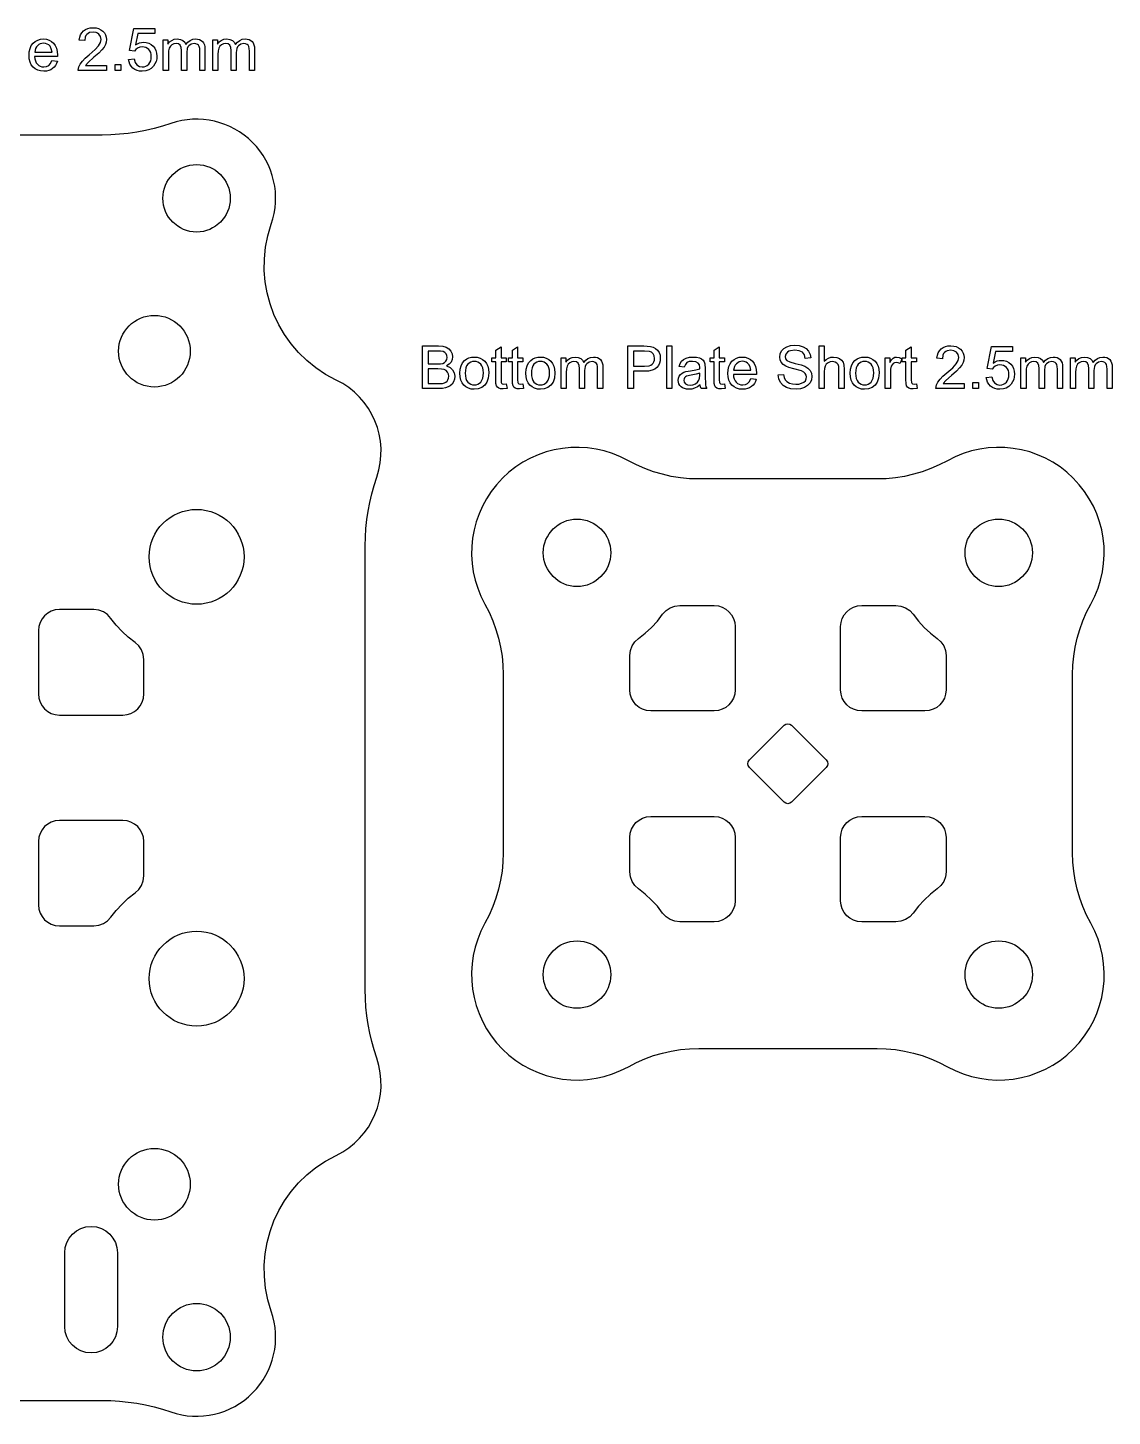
# Model space of a CAD drawing. Header units: metres. Extents: x 0 to 206, y 0 to 112.
# Drawn here: x 55.1 to 106.6, y 44.5 to 110.3 of the extents above; entities that cross this region are included whole.
import ezdxf

# ---------------------------------------------------------------- set-up
doc = ezdxf.new("R2010")
doc.units = ezdxf.units.M

msp = doc.modelspace()

# ---------------------------------------------------------------- linework, layer by layer
at = {"layer": '7', "linetype": 'CONTINUOUS'}
for points in [[(58.8596, 108.5062), (58.8596, 108.2678), (57.5242, 108.2678), (57.5241, 108.2789), (57.5535, 108.44), (57.6193, 108.5746), (57.7181, 108.7103), (57.8563, 108.8547), (58.0404, 109.0155), (58.3182, 109.2587), (58.4858, 109.4423), (58.573, 109.5965), (58.6019, 109.742), (58.5757, 109.8768), (58.4971, 109.989), (58.4402, 110.0336), (58.3751, 110.0655), (58.2216, 110.0911), (58.0602, 110.0642), (57.993, 110.0306), (57.9349, 109.9836), (57.8879, 109.9247), (57.8541, 109.8554), (57.826, 109.6859), (57.5711, 109.7121), (57.5935, 109.8469), (57.6337, 109.9641), (57.6917, 110.064), (57.7677, 110.1467), (57.8607, 110.2122), (57.9681, 110.259), (58.0897, 110.2871), (58.2258, 110.2964), (58.3645, 110.2864), (58.4875, 110.2562), (58.595, 110.2058), (58.6874, 110.1352), (58.7615, 110.0496), (58.8145, 109.9545), (58.8463, 109.8498), (58.8569, 109.7355), (58.8446, 109.6156), (58.8073, 109.4971), (58.7423, 109.3788), (58.6426, 109.251), (58.4893, 109.0966), (58.2601, 108.895), (57.988, 108.6545), (57.8688, 108.5062), (58.8596, 108.5062), (58.8596, 108.5062)], [(59.9098, 108.797), (60.1702, 108.8191), (60.2185, 108.6532), (60.3057, 108.5329), (60.4213, 108.4612), (60.5589, 108.4373), (60.6448, 108.4458), (60.7239, 108.4711), (60.7963, 108.5133), (60.862, 108.5725), (60.9163, 108.6453), (60.955, 108.7293), (60.9782, 108.8245), (60.9859, 108.9307), (60.9784, 109.0314), (60.9561, 109.1208), (60.919, 109.1987), (60.8671, 109.2652), (60.8026, 109.3189), (60.7289, 109.3574), (60.6462, 109.3805), (60.5547, 109.3882), (60.4403, 109.3747), (60.3379, 109.3339), (60.2528, 109.2719), (60.1868, 109.1925), (59.9539, 109.2229), (60.1496, 110.2606), (61.1542, 110.2606), (61.1542, 110.0236), (60.348, 110.0236), (60.2392, 109.4806), (60.3318, 109.5362), (60.4263, 109.5758), (60.5229, 109.5995), (60.6219, 109.6074), (60.7487, 109.5959), (60.8652, 109.5615), (60.9714, 109.5042), (61.0673, 109.424), (61.1469, 109.3256), (61.2038, 109.2142), (61.238, 109.09), (61.2493, 108.9527), (61.2394, 108.8207), (61.2095, 108.6978), (61.1596, 108.5838), (61.0897, 108.4785), (60.9837, 108.3711), (60.86, 108.2945), (60.7185, 108.2486), (60.5589, 108.2334), (60.4272, 108.243), (60.3083, 108.2719), (60.2023, 108.32), (60.1092, 108.3873), (60.0311, 108.4712), (59.9719, 108.5675), (59.9314, 108.6761), (59.9098, 108.797), (59.9098, 108.797)], [(56.2729, 108.7391), (56.5292, 108.7074), (56.4929, 108.602), (56.4434, 108.5087), (56.3806, 108.4276), (56.3046, 108.3588), (56.2172, 108.3046), (56.1181, 108.2659), (56.0075, 108.2426), (55.8856, 108.2349), (55.7337, 108.2473), (55.5984, 108.2843), (55.4797, 108.346), (55.3775, 108.4322), (55.2947, 108.5415), (55.2356, 108.6703), (55.2001, 108.8189), (55.1883, 108.9872), (55.2002, 109.1614), (55.2358, 109.3149), (55.2952, 109.4479), (55.3785, 109.5605), (55.4806, 109.6499), (55.5967, 109.7137), (55.7274, 109.7518), (55.8729, 109.7645), (56.0126, 109.752), (56.1389, 109.7145), (56.2518, 109.652), (56.3514, 109.5646), (56.4335, 109.4534), (56.4916, 109.3223), (56.5261, 109.1696), (56.5376, 108.9942), (56.5361, 108.9362), (55.4446, 108.9362), (55.4586, 108.8225), (55.486, 108.7231), (55.5268, 108.6378), (55.581, 108.5668), (55.6459, 108.5108), (55.7185, 108.4707), (55.7989, 108.4467), (55.887, 108.4387), (56.0136, 108.4565), (56.12, 108.5103), (56.2068, 108.6035), (56.2729, 108.7391), (56.2729, 108.7391)], [(55.4584, 109.1402), (56.2757, 109.1402), (56.2438, 109.3014), (56.1819, 109.4172), (56.1184, 109.4797), (56.0458, 109.5245), (55.9645, 109.5515), (55.8746, 109.5605), (55.7928, 109.5534), (55.7177, 109.532), (55.6493, 109.4964), (55.5875, 109.4465), (55.5356, 109.3846), (55.4967, 109.3129), (55.4584, 109.1402), (55.4584, 109.1402)], [(61.5484, 108.2678), (61.5484, 109.7314), (61.7703, 109.7314), (61.7703, 109.526), (61.8501, 109.6229), (61.9531, 109.6991), (62.0754, 109.7481), (62.214, 109.7645), (62.3624, 109.7476), (62.4811, 109.6965), (62.5695, 109.6157), (62.6275, 109.5081), (62.7208, 109.6205), (62.8274, 109.7005), (62.9472, 109.7485), (63.0807, 109.7645), (63.1827, 109.7569), (63.2723, 109.7343), (63.3497, 109.6965), (63.4148, 109.6436), (63.4659, 109.5756), (63.5023, 109.491), (63.5242, 109.39), (63.5315, 109.2725), (63.5315, 108.2678), (63.2848, 108.2678), (63.2848, 109.1898), (63.2789, 109.3168), (63.2614, 109.4034), (63.226, 109.4642), (63.1727, 109.51), (63.1045, 109.539), (63.0244, 109.5491), (62.8826, 109.5237), (62.7675, 109.4466), (62.7233, 109.3877), (62.6915, 109.3131), (62.666, 109.1181), (62.666, 108.2678), (62.418, 108.2678), (62.4177, 109.2187), (62.4026, 109.3634), (62.3575, 109.4669), (62.2778, 109.5288), (62.1589, 109.5495), (62.058, 109.5358), (61.966, 109.4944), (61.8882, 109.4255), (61.8363, 109.3332), (61.8066, 109.2039), (61.7967, 109.0272), (61.7964, 108.2678), (61.5484, 108.2678), (61.5484, 108.2678)], [(63.8995, 108.2678), (63.8995, 109.7314), (64.1214, 109.7314), (64.1214, 109.526), (64.2012, 109.6229), (64.3042, 109.6991), (64.4265, 109.7481), (64.5651, 109.7645), (64.7135, 109.7476), (64.8322, 109.6965), (64.9205, 109.6157), (64.9785, 109.5081), (65.0719, 109.6205), (65.1784, 109.7005), (65.2983, 109.7485), (65.4318, 109.7645), (65.5338, 109.7569), (65.6234, 109.7343), (65.7008, 109.6965), (65.7659, 109.6436), (65.817, 109.5756), (65.8534, 109.491), (65.8753, 109.39), (65.8826, 109.2725), (65.8826, 108.2678), (65.6359, 108.2678), (65.6359, 109.1898), (65.63, 109.3168), (65.6125, 109.4034), (65.5771, 109.4642), (65.5238, 109.51), (65.4556, 109.539), (65.3755, 109.5491), (65.2337, 109.5237), (65.1186, 109.4466), (65.0744, 109.3877), (65.0426, 109.3131), (65.0171, 109.1181), (65.0171, 108.2678), (64.7691, 108.2678), (64.7688, 109.2187), (64.7537, 109.3634), (64.7085, 109.4669), (64.6289, 109.5288), (64.51, 109.5495), (64.4091, 109.5358), (64.317, 109.4944), (64.2393, 109.4255), (64.1874, 109.3332), (64.1577, 109.2039), (64.1478, 109.0272), (64.1475, 108.2678), (63.8995, 108.2678), (63.8995, 108.2678)], [(59.2648, 108.2678), (59.2648, 108.5503), (59.5473, 108.5503), (59.5473, 108.2678), (59.2648, 108.2678), (59.2648, 108.2678)], [(69.7503, 56.8276), (70.0621, 56.9951), (70.3521, 57.1877), (70.6196, 57.4035), (70.8639, 57.6407), (71.084, 57.8971), (71.2791, 58.1708), (71.4484, 58.46), (71.5912, 58.7626), (71.7065, 59.0766), (71.7936, 59.4002), (71.8516, 59.7314), (71.8798, 60.0681), (71.8772, 60.4085), (71.8432, 60.7505), (71.7768, 61.0923), (71.6772, 61.4319), (71.5501, 61.8273), (71.4397, 62.2272), (71.346, 62.6309), (71.2691, 63.038), (71.2092, 63.4479), (71.1662, 63.8602), (71.1404, 64.2742), (71.1318, 64.6895), (71.1318, 85.7312), (71.1404, 86.1465), (71.1662, 86.5605), (71.2092, 86.9727), (71.2691, 87.3827), (71.346, 87.7898), (71.4397, 88.1935), (71.5501, 88.5933), (71.6772, 88.9888), (71.7768, 89.3283), (71.8432, 89.6701), (71.8772, 90.0122), (71.8798, 90.3526), (71.8516, 90.6893), (71.7936, 91.0204), (71.7065, 91.344), (71.5912, 91.6581), (71.4484, 91.9607), (71.2791, 92.2498), (71.084, 92.5236), (70.8639, 92.78), (70.6196, 93.0171), (70.3521, 93.233), (70.0621, 93.4256), (69.7503, 93.593), (69.2504, 93.8616), (68.7854, 94.1707), (68.3566, 94.517), (67.9653, 94.8975), (67.6128, 95.3089), (67.3004, 95.7482), (67.0295, 96.2122), (66.8014, 96.6977), (66.6173, 97.2015), (66.4787, 97.7206), (66.3867, 98.2517), (66.3427, 98.7917), (66.3481, 99.3374), (66.4041, 99.8858), (66.5121, 100.4336), (66.6734, 100.9777), (66.7524, 101.2336), (66.8125, 101.4921), (66.8539, 101.7523), (66.8767, 102.0131), (66.8814, 102.2738), (66.8679, 102.5332), (66.8366, 102.7906), (66.7878, 103.045), (66.7214, 103.2953), (66.6379, 103.5408), (66.5374, 103.7804), (66.4201, 104.0132), (66.2863, 104.2383), (66.1361, 104.4547), (65.9698, 104.6615), (65.7876, 104.8578), (65.5919, 105.0407), (65.3856, 105.2076), (65.1696, 105.3585), (64.945, 105.493), (64.7125, 105.611), (64.4732, 105.7123), (64.228, 105.7966), (63.9779, 105.8637), (63.7237, 105.9134), (63.4664, 105.9454), (63.207, 105.9597), (62.9463, 105.9559), (62.6854, 105.9338), (62.4251, 105.8932), (62.1664, 105.834), (61.9102, 105.7558), (61.5148, 105.6287), (61.115, 105.5182), (60.7112, 105.4245), (60.3041, 105.3476), (59.8942, 105.2877), (59.4819, 105.2448), (59.0679, 105.219), (58.6527, 105.2103), (47.6109, 105.2103)], [(64.7318, 102.2103), (64.7235, 102.0467), (64.6993, 101.8878), (64.6599, 101.7345), (64.6061, 101.5875), (64.5387, 101.4476), (64.4586, 101.3157), (64.2632, 101.0789), (64.0264, 100.8836), (63.8945, 100.8034), (63.7546, 100.7361), (63.6076, 100.6823), (63.4543, 100.6428), (63.2954, 100.6186), (63.1318, 100.6103), (62.9682, 100.6186), (62.8093, 100.6428), (62.656, 100.6823), (62.509, 100.7361), (62.3691, 100.8034), (62.2372, 100.8836), (62.0004, 101.0789), (61.805, 101.3157), (61.7249, 101.4476), (61.6575, 101.5875), (61.6037, 101.7345), (61.5643, 101.8878), (61.5401, 102.0467), (61.5318, 102.2103), (61.5401, 102.3739), (61.5643, 102.5328), (61.6037, 102.6861), (61.6575, 102.8332), (61.7249, 102.973), (61.805, 103.1049), (62.0004, 103.3417), (62.2372, 103.5371), (62.3691, 103.6172), (62.509, 103.6846), (62.656, 103.7384), (62.8093, 103.7778), (62.9682, 103.8021), (63.1318, 103.8103), (63.2954, 103.8021), (63.4543, 103.7778), (63.6076, 103.7384), (63.7546, 103.6846), (63.8945, 103.6172), (64.0264, 103.5371), (64.2632, 103.3417), (64.4586, 103.1049), (64.5387, 102.973), (64.6061, 102.8332), (64.6599, 102.6861), (64.6993, 102.5328), (64.7235, 102.3739), (64.7318, 102.2103), (64.7318, 102.2103)], [(62.8318, 94.9603), (62.823, 94.7865), (62.7973, 94.6177), (62.7554, 94.4548), (62.6982, 94.2986), (62.6266, 94.15), (62.5415, 94.0098), (62.4436, 93.8789), (62.3339, 93.7582), (62.2132, 93.6485), (62.0823, 93.5506), (61.9422, 93.4655), (61.7936, 93.3939), (61.6374, 93.3367), (61.4744, 93.2949), (61.3056, 93.2691), (61.1318, 93.2603), (60.958, 93.2691), (60.7892, 93.2949), (60.6262, 93.3367), (60.47, 93.3939), (60.3214, 93.4655), (60.1813, 93.5506), (60.0504, 93.6485), (59.9297, 93.7582), (59.82, 93.8789), (59.7221, 94.0098), (59.637, 94.15), (59.5654, 94.2986), (59.5082, 94.4548), (59.4663, 94.6177), (59.4406, 94.7865), (59.4318, 94.9603), (59.4406, 95.1342), (59.4663, 95.303), (59.5082, 95.4659), (59.5654, 95.6221), (59.637, 95.7707), (59.7221, 95.9109), (59.82, 96.0417), (59.9297, 96.1624), (60.0504, 96.2722), (60.1813, 96.37), (60.3214, 96.4552), (60.47, 96.5267), (60.6262, 96.5839), (60.7892, 96.6258), (60.958, 96.6516), (61.1318, 96.6603), (61.3056, 96.6516), (61.4744, 96.6258), (61.6374, 96.5839), (61.7936, 96.5267), (61.9422, 96.4552), (62.0823, 96.37), (62.2132, 96.2722), (62.3339, 96.1624), (62.4436, 96.0417), (62.5415, 95.9109), (62.6266, 95.7707), (62.6982, 95.6221), (62.7554, 95.4659), (62.7973, 95.303), (62.823, 95.1342), (62.8318, 94.9603), (62.8318, 94.9603)], [(73.8463, 93.188), (73.8463, 95.2083), (74.6042, 95.2083), (74.8082, 95.1936), (74.9717, 95.1481), (75.0992, 95.07), (75.1952, 94.9573), (75.2542, 94.8279), (75.274, 94.6915), (75.2564, 94.5654), (75.2037, 94.4476), (75.115, 94.3438), (74.9915, 94.2629), (75.1539, 94.1902), (75.2735, 94.0792), (75.3473, 93.9373), (75.3718, 93.772), (75.357, 93.6355), (75.3124, 93.5092), (75.2454, 93.4014), (75.1638, 93.3215), (75.0648, 93.2638), (74.9432, 93.221), (74.7944, 93.1962), (74.6166, 93.188), (73.8463, 93.188), (73.8463, 93.188)], [(74.1136, 94.3594), (74.5505, 94.3594), (74.702, 94.3654), (74.8053, 94.3833), (74.8954, 94.4239), (74.9596, 94.4834), (74.998, 94.562), (75.0108, 94.6598), (74.9988, 94.7533), (74.9625, 94.8362), (74.9038, 94.9011), (74.8247, 94.941), (74.7034, 94.9626), (74.5174, 94.9699), (74.1136, 94.9699), (74.1136, 94.3594), (74.1136, 94.3594)], [(77.8194, 93.4099), (77.8552, 93.1907), (77.6678, 93.1687), (77.5473, 93.1794), (77.4584, 93.2115), (77.3952, 93.2611), (77.354, 93.3232), (77.3309, 93.43), (77.3233, 93.6116), (77.3233, 94.4586), (77.1414, 94.4586), (77.1414, 94.6516), (77.3233, 94.6516), (77.3233, 95.014), (77.57, 95.1628), (77.57, 94.6516), (77.8194, 94.6516), (77.8194, 94.4586), (77.57, 94.4586), (77.57, 93.5978), (77.5811, 93.4742), (77.5984, 93.4412), (77.6265, 93.4181), (77.7105, 93.4002), (77.8194, 93.4099), (77.8194, 93.4099)], [(78.6036, 93.4099), (78.6394, 93.1907), (78.452, 93.1687), (78.3315, 93.1794), (78.2425, 93.2115), (78.1794, 93.2611), (78.1381, 93.3232), (78.1151, 93.43), (78.1074, 93.6116), (78.1074, 94.4586), (77.9255, 94.4586), (77.9255, 94.6516), (78.1074, 94.6516), (78.1074, 95.014), (78.3541, 95.1628), (78.3541, 94.6516), (78.6036, 94.6516), (78.6036, 94.4586), (78.3541, 94.4586), (78.3541, 93.5978), (78.3653, 93.4742), (78.3826, 93.4412), (78.4106, 93.4181), (78.4947, 93.4002), (78.6036, 93.4099), (78.6036, 93.4099)], [(83.5827, 93.188), (83.5827, 95.2083), (84.3449, 95.2083), (84.6523, 95.1898), (84.7898, 95.153), (84.9031, 95.093), (84.9938, 95.0088), (85.0633, 94.8992), (85.1095, 94.7668), (85.1249, 94.624), (85.1146, 94.5005), (85.0838, 94.3867), (85.0324, 94.2825), (84.9604, 94.1876), (84.8623, 94.1097), (84.7308, 94.054), (84.5661, 94.0205), (84.3683, 94.0093), (83.8501, 94.0093), (83.8501, 93.188), (83.5827, 93.188), (83.5827, 93.188)], [(83.8501, 94.2478), (84.3743, 94.2478), (84.5942, 94.2719), (84.6765, 94.3021), (84.7403, 94.3443), (84.7881, 94.3975), (84.8222, 94.4603), (84.8425, 94.5329), (84.8493, 94.6157), (84.8335, 94.7341), (84.7863, 94.8324), (84.7116, 94.9076), (84.6163, 94.9519), (84.3669, 94.9699), (83.8501, 94.9699), (83.8501, 94.2478), (83.8501, 94.2478)], [(85.4281, 93.188), (85.4281, 95.2083), (85.6761, 95.2083), (85.6761, 93.188), (85.4281, 93.188), (85.4281, 93.188)], [(88.1719, 93.4099), (88.2077, 93.1907), (88.0203, 93.1687), (87.8998, 93.1794), (87.8109, 93.2115), (87.7477, 93.2611), (87.7065, 93.3232), (87.6835, 93.43), (87.6758, 93.6116), (87.6758, 94.4586), (87.4939, 94.4586), (87.4939, 94.6516), (87.6758, 94.6516), (87.6758, 95.014), (87.9225, 95.1628), (87.9225, 94.6516), (88.1719, 94.6516), (88.1719, 94.4586), (87.9225, 94.4586), (87.9225, 93.5978), (87.9336, 93.4742), (87.9509, 93.4412), (87.979, 93.4181), (88.063, 93.4002), (88.1719, 93.4099), (88.1719, 93.4099)], [(90.7091, 93.8371), (90.9613, 93.8591), (90.9916, 93.7198), (91.0446, 93.6092), (91.1279, 93.5217), (91.248, 93.4527), (91.3938, 93.4082), (91.556, 93.3933), (91.7009, 93.4048), (91.8266, 93.438), (91.9289, 93.4912), (92.0031, 93.5628), (92.0455, 93.6471), (92.0596, 93.7376), (92.0451, 93.829), (92.0011, 93.9065), (91.9272, 93.9707), (91.8228, 94.0224), (91.4631, 94.1204), (91.2235, 94.1859), (91.0726, 94.2459), (90.9467, 94.3312), (90.8578, 94.4338), (90.8041, 94.5531), (90.7862, 94.6847), (90.8077, 94.8336), (90.8725, 94.9717), (90.9796, 95.0892), (91.1267, 95.1738), (91.3039, 95.2255), (91.4974, 95.2426), (91.7093, 95.2243), (91.8943, 95.1699), (92.0453, 95.0809), (92.1575, 94.9575), (92.2288, 94.8076), (92.2567, 94.6391), (92.0004, 94.6199), (91.955, 94.7882), (91.914, 94.8545), (91.8608, 94.9088), (91.7937, 94.9518), (91.7125, 94.9825), (91.5084, 95.0071), (91.299, 94.9847), (91.2188, 94.9569), (91.1552, 94.918), (91.0716, 94.8199), (91.044, 94.7039), (91.0635, 94.6044), (91.122, 94.5242), (91.2618, 94.4535), (91.5265, 94.3808), (91.8002, 94.312), (91.9728, 94.2518), (92.123, 94.1618), (92.2308, 94.0493), (92.2956, 93.9147), (92.3173, 93.7585), (92.2942, 93.6009), (92.225, 93.4539), (92.1112, 93.3265), (91.9603, 93.2321), (91.7781, 93.1736), (91.5704, 93.1535), (91.568, 93.1535), (91.3195, 93.1733), (91.1127, 93.233), (90.9469, 93.333), (90.8212, 93.4736), (90.7402, 93.6449), (90.7091, 93.8371), (90.7091, 93.8371)], [(92.6508, 93.188), (92.6508, 95.2083), (92.8989, 95.2083), (92.8989, 94.4834), (92.9914, 94.5713), (93.0953, 94.6341), (93.2105, 94.6718), (93.3372, 94.6845), (93.4885, 94.6684), (93.6197, 94.6199), (93.7236, 94.5433), (93.7919, 94.4435), (93.8302, 94.3055), (93.8429, 94.1155), (93.8429, 93.188), (93.5949, 93.188), (93.5949, 94.1155), (93.5845, 94.2364), (93.5531, 94.331), (93.4996, 94.4007), (93.4234, 94.447), (93.2862, 94.471), (93.1796, 94.4567), (93.079, 94.4139), (92.996, 94.3467), (92.9403, 94.2588), (92.9093, 94.1426), (92.8989, 93.9887), (92.8989, 93.188), (92.6508, 93.188), (92.6508, 93.188)], [(97.2717, 93.4099), (97.3075, 93.1907), (97.1201, 93.1687), (96.9996, 93.1794), (96.9107, 93.2115), (96.8475, 93.2611), (96.8063, 93.3232), (96.7833, 93.43), (96.7756, 93.6116), (96.7756, 94.4586), (96.5937, 94.4586), (96.5937, 94.6516), (96.7756, 94.6516), (96.7756, 95.014), (97.0223, 95.1628), (97.0223, 94.6516), (97.2717, 94.6516), (97.2717, 94.4586), (97.0223, 94.4586), (97.0223, 93.5978), (97.0334, 93.4742), (97.0507, 93.4412), (97.0788, 93.4181), (97.1628, 93.4002), (97.2717, 93.4099), (97.2717, 93.4099)], [(99.5332, 93.4264), (99.5332, 93.188), (98.1978, 93.188), (98.1977, 93.1991), (98.227, 93.3601), (98.2929, 93.4948), (98.3917, 93.6305), (98.5299, 93.7749), (98.714, 93.9357), (98.9918, 94.1788), (99.1594, 94.3624), (99.2466, 94.5166), (99.2755, 94.6622), (99.2493, 94.797), (99.1707, 94.9092), (99.1138, 94.9537), (99.0487, 94.9856), (98.8952, 95.0112), (98.7337, 94.9844), (98.6666, 94.9508), (98.6085, 94.9037), (98.5615, 94.8448), (98.5277, 94.7756), (98.4996, 94.6061), (98.2447, 94.6323), (98.2671, 94.767), (98.3073, 94.8843), (98.3653, 94.9841), (98.4413, 95.0668), (98.5343, 95.1324), (98.6416, 95.1791), (98.7633, 95.2072), (98.8994, 95.2166), (99.0381, 95.2065), (99.1611, 95.1764), (99.2686, 95.126), (99.361, 95.0553), (99.4351, 94.9698), (99.4881, 94.8746), (99.5199, 94.7699), (99.5305, 94.6557), (99.5182, 94.5358), (99.4809, 94.4173), (99.4159, 94.299), (99.3162, 94.1712), (99.1628, 94.0168), (98.9337, 93.8151), (98.6616, 93.5746), (98.5424, 93.4264), (99.5332, 93.4264), (99.5332, 93.4264)], [(100.5834, 93.7172), (100.8438, 93.7392), (100.8921, 93.5734), (100.9793, 93.4531), (101.0949, 93.3814), (101.2325, 93.3575), (101.3184, 93.3659), (101.3975, 93.3912), (101.4699, 93.4335), (101.5356, 93.4926), (101.5899, 93.5655), (101.6286, 93.6495), (101.6518, 93.7446), (101.6595, 93.8509), (101.652, 93.9516), (101.6297, 94.0409), (101.5926, 94.1188), (101.5407, 94.1853), (101.4762, 94.2391), (101.4025, 94.2775), (101.3198, 94.3007), (101.2283, 94.3084), (101.1139, 94.2949), (101.0115, 94.254), (100.9264, 94.1921), (100.8604, 94.1127), (100.6275, 94.143), (100.8232, 95.1807), (101.8278, 95.1807), (101.8278, 94.9437), (101.0216, 94.9437), (100.9128, 94.4007), (101.0054, 94.4564), (101.0999, 94.496), (101.1964, 94.5196), (101.2955, 94.5275), (101.4223, 94.5161), (101.5388, 94.4817), (101.645, 94.4244), (101.7409, 94.3441), (101.8205, 94.2457), (101.8774, 94.1344), (101.9115, 94.0101), (101.9229, 93.8729), (101.913, 93.7409), (101.8831, 93.618), (101.8332, 93.5039), (101.7633, 93.3986), (101.6573, 93.2913), (101.5336, 93.2147), (101.3921, 93.1688), (101.2325, 93.1535), (101.1007, 93.1631), (100.9819, 93.192), (100.8759, 93.2401), (100.7828, 93.3074), (100.7047, 93.3914), (100.6455, 93.4876), (100.605, 93.5962), (100.5834, 93.7172), (100.5834, 93.7172)], [(75.6158, 93.9198), (75.6299, 94.1094), (75.6723, 94.2729), (75.743, 94.4104), (75.842, 94.5218), (75.9408, 94.593), (76.0506, 94.6438), (76.1711, 94.6744), (76.3021, 94.6846), (76.446, 94.6722), (76.5763, 94.6351), (76.6929, 94.5733), (76.796, 94.4867), (76.8795, 94.3789), (76.9393, 94.2522), (76.9751, 94.1064), (76.987, 93.9417), (76.966, 93.6877), (76.9025, 93.4955), (76.7986, 93.352), (76.656, 93.2449), (76.4854, 93.1774), (76.3021, 93.155), (76.1555, 93.1674), (76.0239, 93.2042), (75.9072, 93.2655), (75.8053, 93.3514), (75.7225, 93.4607), (75.6633, 93.592), (75.6277, 93.7451), (75.6158, 93.9198), (75.6158, 93.9198)], [(75.8709, 93.9198), (75.8786, 93.788), (75.9017, 93.6739), (75.9401, 93.5773), (75.9938, 93.4984), (76.0588, 93.4375), (76.132, 93.3938), (76.2131, 93.3676), (76.3021, 93.3589), (76.3906, 93.3677), (76.4715, 93.3941), (76.5445, 93.4381), (76.6094, 93.4994), (76.663, 93.5792), (76.7013, 93.6774), (76.7244, 93.7937), (76.7321, 93.928), (76.7243, 94.0552), (76.7013, 94.1663), (76.6629, 94.2609), (76.6094, 94.3387), (76.5438, 94.4002), (76.4707, 94.4441), (76.3902, 94.4705), (76.3021, 94.4793), (76.2131, 94.4705), (76.1319, 94.4444), (76.0586, 94.4009), (75.9934, 94.3401), (75.9398, 94.2616), (75.9015, 94.1653), (75.8785, 94.0512), (75.8709, 93.9198), (75.8709, 93.9198)], [(78.7538, 93.9198), (78.7679, 94.1094), (78.8103, 94.2729), (78.881, 94.4104), (78.98, 94.5218), (79.0788, 94.593), (79.1886, 94.6438), (79.3091, 94.6744), (79.4401, 94.6846), (79.584, 94.6722), (79.7143, 94.6351), (79.8309, 94.5733), (79.934, 94.4867), (80.0175, 94.3789), (80.0773, 94.2522), (80.1131, 94.1064), (80.125, 93.9417), (80.104, 93.6877), (80.0405, 93.4955), (79.9366, 93.352), (79.794, 93.2449), (79.6234, 93.1774), (79.4401, 93.155), (79.2935, 93.1674), (79.1619, 93.2042), (79.0452, 93.2655), (78.9433, 93.3514), (78.8605, 93.4607), (78.8013, 93.592), (78.7657, 93.7451), (78.7538, 93.9198), (78.7538, 93.9198)], [(79.0089, 93.9198), (79.0166, 93.788), (79.0397, 93.6739), (79.0781, 93.5773), (79.1318, 93.4984), (79.1968, 93.4375), (79.27, 93.3938), (79.3511, 93.3676), (79.4401, 93.3589), (79.5286, 93.3677), (79.6095, 93.3941), (79.6825, 93.4381), (79.7474, 93.4994), (79.801, 93.5792), (79.8393, 93.6774), (79.8624, 93.7937), (79.8701, 93.928), (79.8624, 94.0552), (79.8393, 94.1663), (79.8009, 94.2609), (79.7474, 94.3387), (79.6818, 94.4002), (79.6087, 94.4441), (79.5282, 94.4705), (79.4401, 94.4793), (79.3511, 94.4705), (79.2699, 94.4444), (79.1966, 94.4009), (79.1314, 94.3401), (79.0778, 94.2616), (79.0395, 94.1653), (79.0165, 94.0512), (79.0089, 93.9198), (79.0089, 93.9198)], [(80.4158, 93.188), (80.4158, 94.6516), (80.6377, 94.6516), (80.6377, 94.4462), (80.7175, 94.5431), (80.8205, 94.6193), (80.9428, 94.6683), (81.0814, 94.6846), (81.2298, 94.6677), (81.3485, 94.6166), (81.4369, 94.5358), (81.4949, 94.4283), (81.5882, 94.5406), (81.6948, 94.6207), (81.8146, 94.6687), (81.9481, 94.6846), (82.0501, 94.6771), (82.1397, 94.6544), (82.2171, 94.6166), (82.2822, 94.5638), (82.3333, 94.4957), (82.3698, 94.4112), (82.3916, 94.3102), (82.3989, 94.1926), (82.3989, 93.188), (82.1522, 93.188), (82.1522, 94.1099), (82.1463, 94.2369), (82.1288, 94.3236), (82.0934, 94.3844), (82.0401, 94.4302), (81.9719, 94.4591), (81.8918, 94.4693), (81.75, 94.4438), (81.6349, 94.3668), (81.5907, 94.3079), (81.559, 94.2333), (81.5335, 94.0383), (81.5335, 93.188), (81.2854, 93.188), (81.2851, 94.1389), (81.27, 94.2836), (81.2249, 94.387), (81.1452, 94.449), (81.0263, 94.4696), (80.9255, 94.456), (80.8334, 94.4145), (80.7557, 94.3457), (80.7037, 94.2533), (80.6741, 94.1241), (80.6641, 93.9473), (80.6639, 93.188), (80.4158, 93.188), (80.4158, 93.188)], [(87.0157, 93.3685), (86.8802, 93.2683), (86.7509, 93.2035), (86.6175, 93.167), (86.4768, 93.1549), (86.363, 93.1622), (86.2634, 93.1841), (86.1779, 93.2207), (86.1062, 93.2721), (86.0495, 93.335), (86.009, 93.406), (85.9847, 93.4853), (85.9766, 93.5729), (85.9889, 93.6761), (86.0262, 93.7695), (86.0819, 93.8501), (86.154, 93.9134), (86.238, 93.9602), (86.3323, 93.9935), (86.5527, 94.0306), (86.8131, 94.0703), (86.995, 94.1168), (86.9964, 94.1816), (86.9788, 94.3107), (86.9262, 94.3953), (86.8084, 94.4584), (86.6436, 94.4793), (86.4944, 94.4647), (86.3861, 94.4171), (86.3111, 94.331), (86.2618, 94.2009), (86.0193, 94.234), (86.0631, 94.3754), (86.1275, 94.4853), (86.2209, 94.57), (86.3471, 94.6326), (86.5014, 94.6713), (86.6794, 94.6846), (86.848, 94.6736), (86.984, 94.6405), (87.0794, 94.5948), (87.1507, 94.5353), (87.201, 94.4585), (87.2334, 94.3608), (87.2458, 94.132), (87.2458, 93.8012), (87.2624, 93.363), (87.2851, 93.2739), (87.3244, 93.188), (87.0653, 93.188), (87.0332, 93.2715), (87.0157, 93.3685), (87.0157, 93.3685)], [(89.4164, 93.6593), (89.6727, 93.6276), (89.6364, 93.5222), (89.5868, 93.4289), (89.524, 93.3478), (89.4481, 93.2789), (89.3607, 93.2248), (89.2616, 93.186), (89.151, 93.1628), (89.0291, 93.1551), (88.8772, 93.1675), (88.7419, 93.2045), (88.6232, 93.2661), (88.521, 93.3524), (88.4382, 93.4616), (88.3791, 93.5905), (88.3436, 93.7391), (88.3318, 93.9074), (88.3436, 94.0816), (88.3792, 94.2351), (88.4387, 94.368), (88.522, 94.4807), (88.624, 94.5701), (88.7402, 94.6338), (88.8709, 94.672), (89.0163, 94.6846), (89.1561, 94.6721), (89.2824, 94.6346), (89.3953, 94.5722), (89.4948, 94.4847), (89.577, 94.3736), (89.6351, 94.2424), (89.6696, 94.0898), (89.681, 93.9144), (89.6796, 93.8564), (88.5881, 93.8564), (88.6021, 93.7427), (88.6294, 93.6432), (88.6702, 93.558), (88.7245, 93.4869), (88.7894, 93.4309), (88.862, 93.3909), (88.9424, 93.3669), (89.0305, 93.3589), (89.1571, 93.3767), (89.2635, 93.4304), (89.3502, 93.5237), (89.4164, 93.6593), (89.4164, 93.6593)], [(88.6019, 94.0603), (89.4191, 94.0603), (89.3873, 94.2216), (89.3254, 94.3373), (89.2619, 94.3998), (89.1893, 94.4447), (89.108, 94.4716), (89.0181, 94.4807), (88.9363, 94.4735), (88.8612, 94.4522), (88.7928, 94.4166), (88.731, 94.3667), (88.679, 94.3048), (88.6402, 94.233), (88.6019, 94.0603), (88.6019, 94.0603)], [(94.1282, 93.9198), (94.1423, 94.1094), (94.1847, 94.2729), (94.2554, 94.4104), (94.3544, 94.5218), (94.4533, 94.593), (94.563, 94.6438), (94.6835, 94.6744), (94.8145, 94.6846), (94.9584, 94.6722), (95.0887, 94.6351), (95.2054, 94.5733), (95.3084, 94.4867), (95.392, 94.3789), (95.4517, 94.2522), (95.4875, 94.1064), (95.4994, 93.9417), (95.4785, 93.6877), (95.415, 93.4955), (95.311, 93.352), (95.1685, 93.2449), (94.9978, 93.1774), (94.8145, 93.155), (94.668, 93.1674), (94.5363, 93.2042), (94.4196, 93.2655), (94.3178, 93.3514), (94.2349, 93.4607), (94.1757, 93.592), (94.1401, 93.7451), (94.1282, 93.9198), (94.1282, 93.9198)], [(94.3833, 93.9198), (94.3911, 93.788), (94.4141, 93.6739), (94.4525, 93.5773), (94.5062, 93.4984), (94.5713, 93.4375), (94.6444, 93.3938), (94.7256, 93.3676), (94.8145, 93.3589), (94.9031, 93.3677), (94.984, 93.3941), (95.057, 93.4381), (95.1218, 93.4994), (95.1754, 93.5792), (95.2137, 93.6774), (95.2368, 93.7937), (95.2445, 93.928), (95.2368, 94.0552), (95.2137, 94.1663), (95.1754, 94.2609), (95.1219, 94.3387), (95.0563, 94.4002), (94.9832, 94.4441), (94.9026, 94.4705), (94.8145, 94.4793), (94.7255, 94.4705), (94.6443, 94.4444), (94.571, 94.4009), (94.5058, 94.3401), (94.4523, 94.2616), (94.4139, 94.1653), (94.391, 94.0512), (94.3833, 93.9198), (94.3833, 93.9198)], [(95.7875, 93.188), (95.7875, 94.6516), (96.0107, 94.6516), (96.0107, 94.4297), (96.0926, 94.5581), (96.1692, 94.6351), (96.2448, 94.6722), (96.3277, 94.6846), (96.4544, 94.6647), (96.5827, 94.6047), (96.4972, 94.3745), (96.4063, 94.4149), (96.3153, 94.4283), (96.2378, 94.4158), (96.1692, 94.3787), (96.1134, 94.3205), (96.0767, 94.2437), (96.0458, 94.1051), (96.0355, 93.9542), (96.0355, 93.188), (95.7875, 93.188), (95.7875, 93.188)], [(102.222, 93.188), (102.222, 94.6516), (102.4438, 94.6516), (102.4438, 94.4462), (102.5237, 94.5431), (102.6267, 94.6193), (102.749, 94.6683), (102.8876, 94.6846), (103.0359, 94.6677), (103.1547, 94.6166), (103.243, 94.5358), (103.301, 94.4283), (103.3944, 94.5406), (103.5009, 94.6207), (103.6208, 94.6687), (103.7543, 94.6846), (103.8562, 94.6771), (103.9459, 94.6544), (104.0233, 94.6166), (104.0884, 94.5638), (104.1395, 94.4957), (104.1759, 94.4112), (104.1978, 94.3102), (104.2051, 94.1926), (104.2051, 93.188), (103.9584, 93.188), (103.9584, 94.1099), (103.9525, 94.2369), (103.935, 94.3236), (103.8996, 94.3844), (103.8463, 94.4302), (103.778, 94.4591), (103.6979, 94.4693), (103.5562, 94.4438), (103.4411, 94.3668), (103.3969, 94.3079), (103.3651, 94.2333), (103.3396, 94.0383), (103.3396, 93.188), (103.0916, 93.188), (103.0913, 94.1389), (103.0762, 94.2836), (103.031, 94.387), (102.9514, 94.449), (102.8325, 94.4696), (102.7316, 94.456), (102.6395, 94.4145), (102.5618, 94.3457), (102.5098, 94.2533), (102.4802, 94.1241), (102.4703, 93.9473), (102.47, 93.188), (102.222, 93.188), (102.222, 93.188)], [(104.5731, 93.188), (104.5731, 94.6516), (104.7949, 94.6516), (104.7949, 94.4462), (104.8748, 94.5431), (104.9778, 94.6193), (105.1001, 94.6683), (105.2387, 94.6846), (105.387, 94.6677), (105.5057, 94.6166), (105.5941, 94.5358), (105.6521, 94.4283), (105.7455, 94.5406), (105.852, 94.6207), (105.9719, 94.6687), (106.1054, 94.6846), (106.2073, 94.6771), (106.297, 94.6544), (106.3744, 94.6166), (106.4395, 94.5638), (106.4905, 94.4957), (106.527, 94.4112), (106.5489, 94.3102), (106.5562, 94.1926), (106.5562, 93.188), (106.3095, 93.188), (106.3095, 94.1099), (106.3036, 94.2369), (106.2861, 94.3236), (106.2507, 94.3844), (106.1974, 94.4302), (106.1291, 94.4591), (106.049, 94.4693), (105.9073, 94.4438), (105.7922, 94.3668), (105.7479, 94.3079), (105.7162, 94.2333), (105.6907, 94.0383), (105.6907, 93.188), (105.4427, 93.188), (105.4424, 94.1389), (105.4273, 94.2836), (105.3821, 94.387), (105.3025, 94.449), (105.1836, 94.4696), (105.0827, 94.456), (104.9906, 94.4145), (104.9129, 94.3457), (104.8609, 94.2533), (104.8313, 94.1241), (104.8214, 93.9473), (104.8211, 93.188), (104.5731, 93.188), (104.5731, 93.188)], [(74.1136, 93.4264), (74.6252, 93.4264), (74.7987, 93.4354), (74.8852, 93.4582), (74.9552, 93.4927), (75.0107, 93.5406), (75.0541, 93.6032), (75.0847, 93.6835), (75.0948, 93.7737), (75.0806, 93.8794), (75.0377, 93.9699), (74.9704, 94.0398), (74.8769, 94.0866), (74.7496, 94.1128), (74.5808, 94.121), (74.1136, 94.121), (74.1136, 93.4264), (74.1136, 93.4264)], [(86.995, 93.9225), (86.8295, 93.8721), (86.5899, 93.8284), (86.3734, 93.7793), (86.3182, 93.746), (86.2756, 93.6979), (86.2498, 93.643), (86.2412, 93.5798), (86.26, 93.4893), (86.3166, 93.4149), (86.4089, 93.3656), (86.5361, 93.3492), (86.6712, 93.3649), (86.7906, 93.4121), (86.8887, 93.4871), (86.9549, 93.5836), (86.9848, 93.6879), (86.9949, 93.8316), (86.995, 93.9225), (86.995, 93.9225)], [(99.9384, 93.188), (99.9384, 93.4705), (100.2209, 93.4705), (100.2209, 93.188), (99.9384, 93.188), (99.9384, 93.188)], [(86.9436, 88.9025), (86.5071, 88.9164), (86.0737, 88.958), (85.6446, 89.0268), (85.2212, 89.1227), (84.8047, 89.2452), (84.3964, 89.394), (83.9977, 89.5688), (83.6096, 89.7693), (83.2382, 89.9568), (82.8573, 90.111), (82.469, 90.2324), (82.0753, 90.3211), (81.678, 90.3774), (81.2792, 90.4016), (80.8808, 90.394), (80.4848, 90.3548), (80.0932, 90.2843), (79.7079, 90.1829), (79.3309, 90.0506), (78.9641, 89.8879), (78.6095, 89.6951), (78.2691, 89.4723), (77.9449, 89.2198), (77.6388, 88.938), (77.3569, 88.6319), (77.1045, 88.3076), (76.8817, 87.9672), (76.6888, 87.6127), (76.5261, 87.2459), (76.3939, 86.8689), (76.2924, 86.4836), (76.2219, 86.0919), (76.1828, 85.696), (76.1751, 85.2976), (76.1993, 84.8988), (76.2557, 84.5015), (76.3444, 84.1077), (76.4657, 83.7195), (76.62, 83.3386), (76.8075, 82.9671), (77.0079, 82.5791), (77.1827, 82.1803), (77.3315, 81.772), (77.454, 81.3555), (77.5499, 80.9321), (77.6188, 80.5031), (77.6604, 80.0696), (77.6743, 79.6331), (77.6743, 71.1718), (77.6604, 70.7353), (77.6188, 70.3018), (77.5499, 69.8728), (77.454, 69.4494), (77.3315, 69.0329), (77.1827, 68.6246), (77.0079, 68.2258), (76.8075, 67.8378), (76.62, 67.4663), (76.4657, 67.0854), (76.3444, 66.6972), (76.2557, 66.3034), (76.1993, 65.9061), (76.1751, 65.5073), (76.1828, 65.1089), (76.2219, 64.713), (76.2924, 64.3213), (76.3939, 63.936), (76.5261, 63.559), (76.6888, 63.1922), (76.8817, 62.8377), (77.1045, 62.4973), (77.3569, 62.173), (77.6388, 61.8669), (77.9449, 61.5851), (78.2691, 61.3326), (78.6095, 61.1098), (78.9641, 60.917), (79.3309, 60.7543), (79.7079, 60.622), (80.0932, 60.5206), (80.4848, 60.4501), (80.8808, 60.4109), (81.2792, 60.4033), (81.678, 60.4275), (82.0753, 60.4838), (82.469, 60.5725), (82.8573, 60.6939), (83.2382, 60.8481), (83.6096, 61.0356), (83.9977, 61.2361), (84.3964, 61.4109), (84.8047, 61.5597), (85.2212, 61.6822), (85.6446, 61.778), (86.0737, 61.8469), (86.5071, 61.8885), (86.9436, 61.9025), (95.405, 61.9025), (95.8415, 61.8885), (96.2749, 61.8469), (96.704, 61.778), (97.1274, 61.6822), (97.5439, 61.5597), (97.9522, 61.4109), (98.351, 61.2361), (98.739, 61.0356), (99.1104, 60.8481), (99.4913, 60.6939), (99.8796, 60.5725), (100.2734, 60.4838), (100.6706, 60.4275), (101.0694, 60.4033), (101.4678, 60.4109), (101.8638, 60.4501), (102.2554, 60.5206), (102.6407, 60.622), (103.0178, 60.7543), (103.3845, 60.917), (103.7391, 61.1098), (104.0795, 61.3326), (104.4037, 61.5851), (104.7098, 61.8669), (104.9917, 62.173), (105.2441, 62.4973), (105.4669, 62.8377), (105.6598, 63.1922), (105.8225, 63.559), (105.9547, 63.936), (106.0562, 64.3213), (106.1267, 64.713), (106.1658, 65.1089), (106.1735, 65.5073), (106.1493, 65.9061), (106.0929, 66.3034), (106.0042, 66.6972), (105.8829, 67.0854), (105.7286, 67.4663), (105.5411, 67.8378), (105.3407, 68.2258), (105.1659, 68.6246), (105.0171, 69.0329), (104.8946, 69.4494), (104.7987, 69.8728), (104.7298, 70.3018), (104.6882, 70.7353), (104.6743, 71.1718), (104.6743, 79.6331), (104.6882, 80.0696), (104.7298, 80.5031), (104.7987, 80.9321), (104.8946, 81.3555), (105.0171, 81.772), (105.1659, 82.1803), (105.3407, 82.5791), (105.5411, 82.9671), (105.7286, 83.3386), (105.8829, 83.7195), (106.0042, 84.1077), (106.0929, 84.5015), (106.1493, 84.8988), (106.1735, 85.2976), (106.1658, 85.696), (106.1267, 86.0919), (106.0562, 86.4836), (105.9547, 86.8689), (105.8225, 87.2459), (105.6598, 87.6127), (105.4669, 87.9672), (105.2441, 88.3076), (104.9917, 88.6319), (104.7098, 88.938), (104.4037, 89.2198), (104.0795, 89.4723), (103.7391, 89.6951), (103.3845, 89.8879), (103.0178, 90.0506), (102.6407, 90.1829), (102.2554, 90.2843), (101.8638, 90.3548), (101.4678, 90.394), (101.0694, 90.4016), (100.6706, 90.3774), (100.2734, 90.3211), (99.8796, 90.2324), (99.4913, 90.111), (99.1104, 89.9568), (98.739, 89.7693), (98.351, 89.5688), (97.9522, 89.394), (97.5439, 89.2452), (97.1274, 89.1227), (96.704, 89.0268), (96.2749, 88.958), (95.8415, 88.9164), (95.405, 88.9025), (86.9436, 88.9025), (86.9436, 88.9025)], [(65.3818, 85.2103), (65.3702, 84.9803), (65.3361, 84.7568), (65.2807, 84.5412), (65.205, 84.3345), (65.1103, 84.1378), (64.9976, 83.9523), (64.868, 83.7791), (64.7228, 83.6193), (64.5631, 83.4741), (64.3898, 83.3446), (64.2043, 83.2319), (64.0076, 83.1371), (63.8009, 83.0615), (63.5853, 83.006), (63.3619, 82.9719), (63.1318, 82.9603), (62.9017, 82.9719), (62.6783, 83.006), (62.4627, 83.0615), (62.2559, 83.1371), (62.0593, 83.2319), (61.8737, 83.3446), (61.7005, 83.4741), (61.5408, 83.6193), (61.3955, 83.7791), (61.266, 83.9523), (61.1533, 84.1378), (61.0586, 84.3345), (60.9829, 84.5412), (60.9275, 84.7568), (60.8934, 84.9803), (60.8818, 85.2103), (60.8934, 85.4404), (60.9275, 85.6638), (60.9829, 85.8795), (61.0586, 86.0862), (61.1533, 86.2829), (61.266, 86.4684), (61.3955, 86.6416), (61.5408, 86.8014), (61.7005, 86.9466), (61.8737, 87.0761), (62.0593, 87.1888), (62.2559, 87.2835), (62.4627, 87.3592), (62.6783, 87.4146), (62.9017, 87.4487), (63.1318, 87.4603), (63.3619, 87.4487), (63.5853, 87.4146), (63.8009, 87.3592), (64.0076, 87.2835), (64.2043, 87.1888), (64.3898, 87.0761), (64.5631, 86.9466), (64.7228, 86.8014), (64.868, 86.6416), (64.9976, 86.4684), (65.1103, 86.2829), (65.205, 86.0862), (65.2807, 85.8795), (65.3361, 85.6638), (65.3702, 85.4404), (65.3818, 85.2103), (65.3818, 85.2103)], [(82.7743, 85.4025), (82.766, 85.2388), (82.7418, 85.08), (82.7024, 84.9266), (82.6486, 84.7796), (82.5812, 84.6398), (82.5011, 84.5078), (82.3057, 84.2711), (82.0689, 84.0757), (81.937, 83.9956), (81.7971, 83.9282), (81.6501, 83.8744), (81.4968, 83.835), (81.3379, 83.8107), (81.1743, 83.8025), (81.0107, 83.8107), (80.8518, 83.835), (80.6985, 83.8744), (80.5515, 83.9282), (80.4116, 83.9956), (80.2797, 84.0757), (80.0429, 84.2711), (79.8475, 84.5078), (79.7674, 84.6398), (79.7, 84.7796), (79.6462, 84.9266), (79.6068, 85.08), (79.5826, 85.2388), (79.5743, 85.4025), (79.5826, 85.5661), (79.6068, 85.7249), (79.6462, 85.8783), (79.7, 86.0253), (79.7674, 86.1651), (79.8475, 86.2971), (80.0429, 86.5339), (80.2797, 86.7292), (80.4116, 86.8094), (80.5515, 86.8767), (80.6985, 86.9305), (80.8518, 86.97), (81.0107, 86.9942), (81.1743, 87.0025), (81.3379, 86.9942), (81.4968, 86.97), (81.6501, 86.9305), (81.7971, 86.8767), (81.937, 86.8094), (82.0689, 86.7292), (82.3057, 86.5339), (82.5011, 86.2971), (82.5812, 86.1651), (82.6486, 86.0253), (82.7024, 85.8783), (82.7418, 85.7249), (82.766, 85.5661), (82.7743, 85.4025), (82.7743, 85.4025)], [(102.7743, 85.4025), (102.766, 85.2388), (102.7418, 85.08), (102.7024, 84.9266), (102.6486, 84.7796), (102.5812, 84.6398), (102.5011, 84.5078), (102.3057, 84.2711), (102.0689, 84.0757), (101.937, 83.9956), (101.7971, 83.9282), (101.6501, 83.8744), (101.4968, 83.835), (101.3379, 83.8107), (101.1743, 83.8025), (101.0107, 83.8107), (100.8518, 83.835), (100.6985, 83.8744), (100.5515, 83.9282), (100.4116, 83.9956), (100.2797, 84.0757), (100.0429, 84.2711), (99.8475, 84.5078), (99.7674, 84.6398), (99.7, 84.7796), (99.6462, 84.9266), (99.6068, 85.08), (99.5826, 85.2388), (99.5743, 85.4025), (99.5826, 85.5661), (99.6068, 85.7249), (99.6462, 85.8783), (99.7, 86.0253), (99.7674, 86.1651), (99.8475, 86.2971), (100.0429, 86.5339), (100.2797, 86.7292), (100.4116, 86.8094), (100.5515, 86.8767), (100.6985, 86.9305), (100.8518, 86.97), (101.0107, 86.9942), (101.1743, 87.0025), (101.3379, 86.9942), (101.4968, 86.97), (101.6501, 86.9305), (101.7971, 86.8767), (101.937, 86.8094), (102.0689, 86.7292), (102.3057, 86.5339), (102.5011, 86.2971), (102.5812, 86.1651), (102.6486, 86.0253), (102.7024, 85.8783), (102.7418, 85.7249), (102.766, 85.5661), (102.7743, 85.4025), (102.7743, 85.4025)], [(56.6318, 82.7103), (56.4302, 82.69), (56.2425, 82.6318), (56.0727, 82.5396), (55.9247, 82.4174), (55.8026, 82.2695), (55.7104, 82.0996), (55.6521, 81.9119), (55.6318, 81.7103), (55.6318, 78.7103), (55.6521, 78.5088), (55.7104, 78.3211), (55.8026, 78.1512), (55.9247, 78.0032), (56.0727, 77.8811), (56.2425, 77.7889), (56.4302, 77.7306), (56.6318, 77.7103), (59.6318, 77.7103), (59.8334, 77.7306), (60.0211, 77.7889), (60.1909, 77.8811), (60.3389, 78.0032), (60.461, 78.1512), (60.5532, 78.3211), (60.6115, 78.5088), (60.6318, 78.7103), (60.6318, 80.3369), (60.6035, 80.5733), (60.5215, 80.7934), (60.3906, 80.9883), (60.2151, 81.1492), (59.8948, 81.3996), (59.5963, 81.6748), (59.3211, 81.9733), (59.0706, 82.2937), (58.9098, 82.4691), (58.7148, 82.6001), (58.4948, 82.682), (58.2584, 82.7103), (56.6318, 82.7103), (56.6318, 82.7103)], [(88.6743, 78.9025), (88.654, 78.7009), (88.5957, 78.5132), (88.5035, 78.3433), (88.3814, 78.1953), (88.2334, 78.0732), (88.0636, 77.981), (87.8759, 77.9228), (87.6743, 77.9025), (84.6743, 77.9025), (84.4727, 77.9228), (84.285, 77.981), (84.1152, 78.0732), (83.9672, 78.1953), (83.8451, 78.3433), (83.7529, 78.5132), (83.6946, 78.7009), (83.6743, 78.9025), (83.6743, 80.5291), (83.7026, 80.7654), (83.7845, 80.9855), (83.9155, 81.1804), (84.091, 81.3413), (84.4113, 81.5917), (84.7098, 81.8669), (84.985, 82.1654), (85.2355, 82.4858), (85.3963, 82.6612), (85.5913, 82.7922), (85.8114, 82.8741), (86.0477, 82.9025), (87.6743, 82.9025), (87.8759, 82.8821), (88.0636, 82.8239), (88.2334, 82.7317), (88.3814, 82.6096), (88.5035, 82.4616), (88.5957, 82.2917), (88.654, 82.104), (88.6743, 81.9025), (88.6743, 78.9025), (88.6743, 78.9025)], [(94.6743, 77.9025), (94.4727, 77.9228), (94.285, 77.981), (94.1152, 78.0732), (93.9672, 78.1953), (93.8451, 78.3433), (93.7529, 78.5132), (93.6946, 78.7009), (93.6743, 78.9025), (93.6743, 81.9025), (93.6946, 82.104), (93.7529, 82.2917), (93.8451, 82.4616), (93.9672, 82.6096), (94.1152, 82.7317), (94.285, 82.8239), (94.4727, 82.8821), (94.6743, 82.9025), (96.3009, 82.9025), (96.5372, 82.8741), (96.7573, 82.7922), (96.9523, 82.6612), (97.1131, 82.4858), (97.3636, 82.1654), (97.6388, 81.8669), (97.9373, 81.5917), (98.2576, 81.3413), (98.4331, 81.1804), (98.5641, 80.9855), (98.646, 80.7654), (98.6743, 80.5291), (98.6743, 78.9025), (98.654, 78.7009), (98.5957, 78.5132), (98.5035, 78.3433), (98.3814, 78.1953), (98.2334, 78.0732), (98.0636, 77.981), (97.8759, 77.9228), (97.6743, 77.9025), (94.6743, 77.9025), (94.6743, 77.9025)], [(92.9972, 75.5792), (93.0521, 75.4965), (93.0704, 75.4025), (93.0521, 75.3084), (92.9972, 75.2257), (91.3511, 73.5795), (91.2684, 73.5246), (91.1743, 73.5063), (91.0802, 73.5246), (90.9975, 73.5795), (89.3514, 75.2257), (89.2965, 75.3084), (89.2782, 75.4025), (89.2965, 75.4965), (89.3514, 75.5792), (90.9975, 77.2254), (91.0802, 77.2803), (91.1743, 77.2986), (91.2684, 77.2803), (91.3511, 77.2254), (92.9972, 75.5792), (92.9972, 75.5792)], [(60.6318, 71.7103), (60.6115, 71.9119), (60.5532, 72.0996), (60.461, 72.2695), (60.3389, 72.4174), (60.1909, 72.5396), (60.0211, 72.6318), (59.8334, 72.69), (59.6318, 72.7103), (56.6318, 72.7103), (56.4302, 72.69), (56.2425, 72.6318), (56.0727, 72.5396), (55.9247, 72.4174), (55.8026, 72.2695), (55.7104, 72.0996), (55.6521, 71.9119), (55.6318, 71.7103), (55.6318, 68.7103), (55.6521, 68.5088), (55.7104, 68.3211), (55.8026, 68.1512), (55.9247, 68.0032), (56.0727, 67.8811), (56.2425, 67.7889), (56.4302, 67.7306), (56.6318, 67.7103), (58.2584, 67.7103), (58.4948, 67.7386), (58.7148, 67.8206), (58.9098, 67.9515), (59.0706, 68.127), (59.3211, 68.4474), (59.5963, 68.7459), (59.8948, 69.021), (60.2151, 69.2715), (60.3906, 69.4324), (60.5215, 69.6273), (60.6035, 69.8474), (60.6318, 70.0837), (60.6318, 71.7103), (60.6318, 71.7103)], [(87.6743, 72.9025), (87.8759, 72.8821), (88.0636, 72.8239), (88.2334, 72.7317), (88.3814, 72.6096), (88.5035, 72.4616), (88.5957, 72.2917), (88.654, 72.104), (88.6743, 71.9025), (88.6743, 68.9025), (88.654, 68.7009), (88.5957, 68.5132), (88.5035, 68.3433), (88.3814, 68.1953), (88.2334, 68.0732), (88.0636, 67.981), (87.8759, 67.9228), (87.6743, 67.9025), (86.0477, 67.9025), (85.8114, 67.9308), (85.5913, 68.0127), (85.3963, 68.1437), (85.2355, 68.3191), (84.985, 68.6395), (84.7098, 68.938), (84.4113, 69.2132), (84.091, 69.4636), (83.9155, 69.6245), (83.7845, 69.8194), (83.7026, 70.0395), (83.6743, 70.2758), (83.6743, 71.9025), (83.6946, 72.104), (83.7529, 72.2917), (83.8451, 72.4616), (83.9672, 72.6096), (84.1152, 72.7317), (84.285, 72.8239), (84.4727, 72.8821), (84.6743, 72.9025), (87.6743, 72.9025), (87.6743, 72.9025)], [(93.6743, 71.9025), (93.6946, 72.104), (93.7529, 72.2917), (93.8451, 72.4616), (93.9672, 72.6096), (94.1152, 72.7317), (94.285, 72.8239), (94.4727, 72.8821), (94.6743, 72.9025), (97.6743, 72.9025), (97.8759, 72.8821), (98.0636, 72.8239), (98.2334, 72.7317), (98.3814, 72.6096), (98.5035, 72.4616), (98.5957, 72.2917), (98.654, 72.104), (98.6743, 71.9025), (98.6743, 70.2758), (98.646, 70.0395), (98.5641, 69.8194), (98.4331, 69.6245), (98.2576, 69.4636), (97.9373, 69.2132), (97.6388, 68.938), (97.3636, 68.6395), (97.1131, 68.3191), (96.9523, 68.1437), (96.7573, 68.0127), (96.5372, 67.9308), (96.3009, 67.9025), (94.6743, 67.9025), (94.4727, 67.9228), (94.285, 67.981), (94.1152, 68.0732), (93.9672, 68.1953), (93.8451, 68.3433), (93.7529, 68.5132), (93.6946, 68.7009), (93.6743, 68.9025), (93.6743, 71.9025), (93.6743, 71.9025)], [(65.3818, 65.2103), (65.3702, 64.9803), (65.3361, 64.7568), (65.2807, 64.5412), (65.205, 64.3345), (65.1103, 64.1378), (64.9976, 63.9523), (64.868, 63.7791), (64.7228, 63.6193), (64.5631, 63.4741), (64.3898, 63.3446), (64.2043, 63.2319), (64.0076, 63.1371), (63.8009, 63.0615), (63.5853, 63.006), (63.3619, 62.9719), (63.1318, 62.9603), (62.9017, 62.9719), (62.6783, 63.006), (62.4627, 63.0615), (62.2559, 63.1371), (62.0593, 63.2319), (61.8737, 63.3446), (61.7005, 63.4741), (61.5408, 63.6193), (61.3955, 63.7791), (61.266, 63.9523), (61.1533, 64.1378), (61.0586, 64.3345), (60.9829, 64.5412), (60.9275, 64.7568), (60.8934, 64.9803), (60.8818, 65.2103), (60.8934, 65.4404), (60.9275, 65.6638), (60.9829, 65.8795), (61.0586, 66.0862), (61.1533, 66.2829), (61.266, 66.4684), (61.3955, 66.6416), (61.5408, 66.8014), (61.7005, 66.9466), (61.8737, 67.0761), (62.0593, 67.1888), (62.2559, 67.2835), (62.4627, 67.3592), (62.6783, 67.4146), (62.9017, 67.4487), (63.1318, 67.4603), (63.3619, 67.4487), (63.5853, 67.4146), (63.8009, 67.3592), (64.0076, 67.2835), (64.2043, 67.1888), (64.3898, 67.0761), (64.5631, 66.9466), (64.7228, 66.8014), (64.868, 66.6416), (64.9976, 66.4684), (65.1103, 66.2829), (65.205, 66.0862), (65.2807, 65.8795), (65.3361, 65.6638), (65.3702, 65.4404), (65.3818, 65.2103), (65.3818, 65.2103)], [(82.7743, 65.4025), (82.766, 65.2388), (82.7418, 65.08), (82.7024, 64.9266), (82.6486, 64.7796), (82.5812, 64.6398), (82.5011, 64.5078), (82.3057, 64.2711), (82.0689, 64.0757), (81.937, 63.9956), (81.7971, 63.9282), (81.6501, 63.8744), (81.4968, 63.835), (81.3379, 63.8107), (81.1743, 63.8025), (81.0107, 63.8107), (80.8518, 63.835), (80.6985, 63.8744), (80.5515, 63.9282), (80.4116, 63.9956), (80.2797, 64.0757), (80.0429, 64.2711), (79.8475, 64.5078), (79.7674, 64.6398), (79.7, 64.7796), (79.6462, 64.9266), (79.6068, 65.08), (79.5826, 65.2388), (79.5743, 65.4025), (79.5826, 65.5661), (79.6068, 65.7249), (79.6462, 65.8783), (79.7, 66.0253), (79.7674, 66.1651), (79.8475, 66.2971), (80.0429, 66.5339), (80.2797, 66.7292), (80.4116, 66.8094), (80.5515, 66.8767), (80.6985, 66.9305), (80.8518, 66.97), (81.0107, 66.9942), (81.1743, 67.0025), (81.3379, 66.9942), (81.4968, 66.97), (81.6501, 66.9305), (81.7971, 66.8767), (81.937, 66.8094), (82.0689, 66.7292), (82.3057, 66.5339), (82.5011, 66.2971), (82.5812, 66.1651), (82.6486, 66.0253), (82.7024, 65.8783), (82.7418, 65.7249), (82.766, 65.5661), (82.7743, 65.4025), (82.7743, 65.4025)], [(102.7743, 65.4025), (102.766, 65.2388), (102.7418, 65.08), (102.7024, 64.9266), (102.6486, 64.7796), (102.5812, 64.6398), (102.5011, 64.5078), (102.3057, 64.2711), (102.0689, 64.0757), (101.937, 63.9956), (101.7971, 63.9282), (101.6501, 63.8744), (101.4968, 63.835), (101.3379, 63.8107), (101.1743, 63.8025), (101.0107, 63.8107), (100.8518, 63.835), (100.6985, 63.8744), (100.5515, 63.9282), (100.4116, 63.9956), (100.2797, 64.0757), (100.0429, 64.2711), (99.8475, 64.5078), (99.7674, 64.6398), (99.7, 64.7796), (99.6462, 64.9266), (99.6068, 65.08), (99.5826, 65.2388), (99.5743, 65.4025), (99.5826, 65.5661), (99.6068, 65.7249), (99.6462, 65.8783), (99.7, 66.0253), (99.7674, 66.1651), (99.8475, 66.2971), (100.0429, 66.5339), (100.2797, 66.7292), (100.4116, 66.8094), (100.5515, 66.8767), (100.6985, 66.9305), (100.8518, 66.97), (101.0107, 66.9942), (101.1743, 67.0025), (101.3379, 66.9942), (101.4968, 66.97), (101.6501, 66.9305), (101.7971, 66.8767), (101.937, 66.8094), (102.0689, 66.7292), (102.3057, 66.5339), (102.5011, 66.2971), (102.5812, 66.1651), (102.6486, 66.0253), (102.7024, 65.8783), (102.7418, 65.7249), (102.766, 65.5661), (102.7743, 65.4025), (102.7743, 65.4025)], [(47.6109, 45.2103), (58.6527, 45.2103), (59.0679, 45.2017), (59.4819, 45.1759), (59.8942, 45.1329), (60.3041, 45.073), (60.7112, 44.9961), (61.115, 44.9024), (61.5148, 44.792), (61.9102, 44.6649), (62.1664, 44.5867), (62.4251, 44.5274), (62.6854, 44.4869), (62.9463, 44.4648), (63.207, 44.461), (63.4664, 44.4752), (63.7237, 44.5073), (63.9779, 44.557), (64.228, 44.6241), (64.4732, 44.7084), (64.7125, 44.8097), (64.945, 44.9277), (65.1696, 45.0622), (65.3856, 45.2131), (65.5919, 45.38), (65.7876, 45.5628), (65.9698, 45.7591), (66.1361, 45.9659), (66.2863, 46.1824), (66.4201, 46.4075), (66.5374, 46.6403), (66.6379, 46.8799), (66.7214, 47.1253), (66.7878, 47.3757), (66.8366, 47.63), (66.8679, 47.8874), (66.8814, 48.1469), (66.8767, 48.4075), (66.8539, 48.6684), (66.8125, 48.9286), (66.7524, 49.1871), (66.6734, 49.443), (66.5121, 49.9871), (66.4041, 50.5349), (66.3481, 51.0832), (66.3427, 51.629), (66.3867, 52.169), (66.4787, 52.7001), (66.6173, 53.2192), (66.8014, 53.723), (67.0295, 54.2085), (67.3004, 54.6724), (67.6128, 55.1117), (67.9653, 55.5232), (68.3566, 55.9036), (68.7854, 56.25), (69.2504, 56.559), (69.7503, 56.8276), (69.7503, 56.8276)], [(62.8318, 55.4603), (62.823, 55.2865), (62.7973, 55.1177), (62.7554, 54.9548), (62.6982, 54.7986), (62.6266, 54.65), (62.5415, 54.5098), (62.4436, 54.3789), (62.3339, 54.2582), (62.2132, 54.1485), (62.0823, 54.0506), (61.9422, 53.9655), (61.7936, 53.8939), (61.6374, 53.8367), (61.4744, 53.7949), (61.3056, 53.7691), (61.1318, 53.7603), (60.958, 53.7691), (60.7892, 53.7949), (60.6262, 53.8367), (60.47, 53.8939), (60.3214, 53.9655), (60.1813, 54.0506), (60.0504, 54.1485), (59.9297, 54.2582), (59.82, 54.3789), (59.7221, 54.5098), (59.637, 54.65), (59.5654, 54.7986), (59.5082, 54.9548), (59.4663, 55.1177), (59.4406, 55.2865), (59.4318, 55.4603), (59.4406, 55.6342), (59.4663, 55.803), (59.5082, 55.9659), (59.5654, 56.1221), (59.637, 56.2707), (59.7221, 56.4109), (59.82, 56.5417), (59.9297, 56.6625), (60.0504, 56.7722), (60.1813, 56.87), (60.3214, 56.9552), (60.47, 57.0268), (60.6262, 57.0839), (60.7892, 57.1258), (60.958, 57.1516), (61.1318, 57.1603), (61.3056, 57.1516), (61.4744, 57.1258), (61.6374, 57.0839), (61.7936, 57.0268), (61.9422, 56.9552), (62.0823, 56.87), (62.2132, 56.7722), (62.3339, 56.6625), (62.4436, 56.5417), (62.5415, 56.4109), (62.6266, 56.2707), (62.6982, 56.1221), (62.7554, 55.9659), (62.7973, 55.803), (62.823, 55.6342), (62.8318, 55.4603), (62.8318, 55.4603)], [(56.8818, 52.2103), (56.9072, 52.4623), (56.98, 52.6969), (57.0953, 52.9092), (57.2479, 53.0942), (57.4329, 53.2469), (57.6452, 53.3621), (57.8799, 53.4349), (58.1318, 53.4603), (58.3837, 53.4349), (58.6184, 53.3621), (58.8307, 53.2469), (59.0157, 53.0942), (59.1683, 52.9092), (59.2836, 52.6969), (59.3564, 52.4623), (59.3818, 52.2103), (59.3818, 48.7103), (59.3564, 48.4584), (59.2836, 48.2237), (59.1683, 48.0114), (59.0157, 47.8264), (58.8307, 47.6738), (58.6184, 47.5585), (58.3837, 47.4857), (58.1318, 47.4603), (57.8799, 47.4857), (57.6452, 47.5585), (57.4329, 47.6738), (57.2479, 47.8264), (57.0953, 48.0114), (56.98, 48.2237), (56.9072, 48.4584), (56.8818, 48.7103), (56.8818, 52.2103), (56.8818, 52.2103)], [(64.7318, 48.2103), (64.7235, 48.0467), (64.6993, 47.8878), (64.6599, 47.7345), (64.6061, 47.5875), (64.5387, 47.4476), (64.4586, 47.3157), (64.2632, 47.0789), (64.0264, 46.8836), (63.8945, 46.8034), (63.7546, 46.7361), (63.6076, 46.6823), (63.4543, 46.6428), (63.2954, 46.6186), (63.1318, 46.6103), (62.9682, 46.6186), (62.8093, 46.6428), (62.656, 46.6823), (62.509, 46.7361), (62.3691, 46.8034), (62.2372, 46.8836), (62.0004, 47.0789), (61.805, 47.3157), (61.7249, 47.4476), (61.6575, 47.5875), (61.6037, 47.7345), (61.5643, 47.8878), (61.5401, 48.0467), (61.5318, 48.2103), (61.5401, 48.3739), (61.5643, 48.5328), (61.6037, 48.6861), (61.6575, 48.8332), (61.7249, 48.973), (61.805, 49.1049), (62.0004, 49.3417), (62.2372, 49.5371), (62.3691, 49.6172), (62.509, 49.6846), (62.656, 49.7384), (62.8093, 49.7778), (62.9682, 49.8021), (63.1318, 49.8103), (63.2954, 49.8021), (63.4543, 49.7778), (63.6076, 49.7384), (63.7546, 49.6846), (63.8945, 49.6172), (64.0264, 49.5371), (64.2632, 49.3417), (64.4586, 49.1049), (64.5387, 48.973), (64.6061, 48.8332), (64.6599, 48.6861), (64.6993, 48.5328), (64.7235, 48.3739), (64.7318, 48.2103), (64.7318, 48.2103)]]:
    msp.add_lwpolyline(points, dxfattribs=at)

doc.saveas('drawing.dxf')
